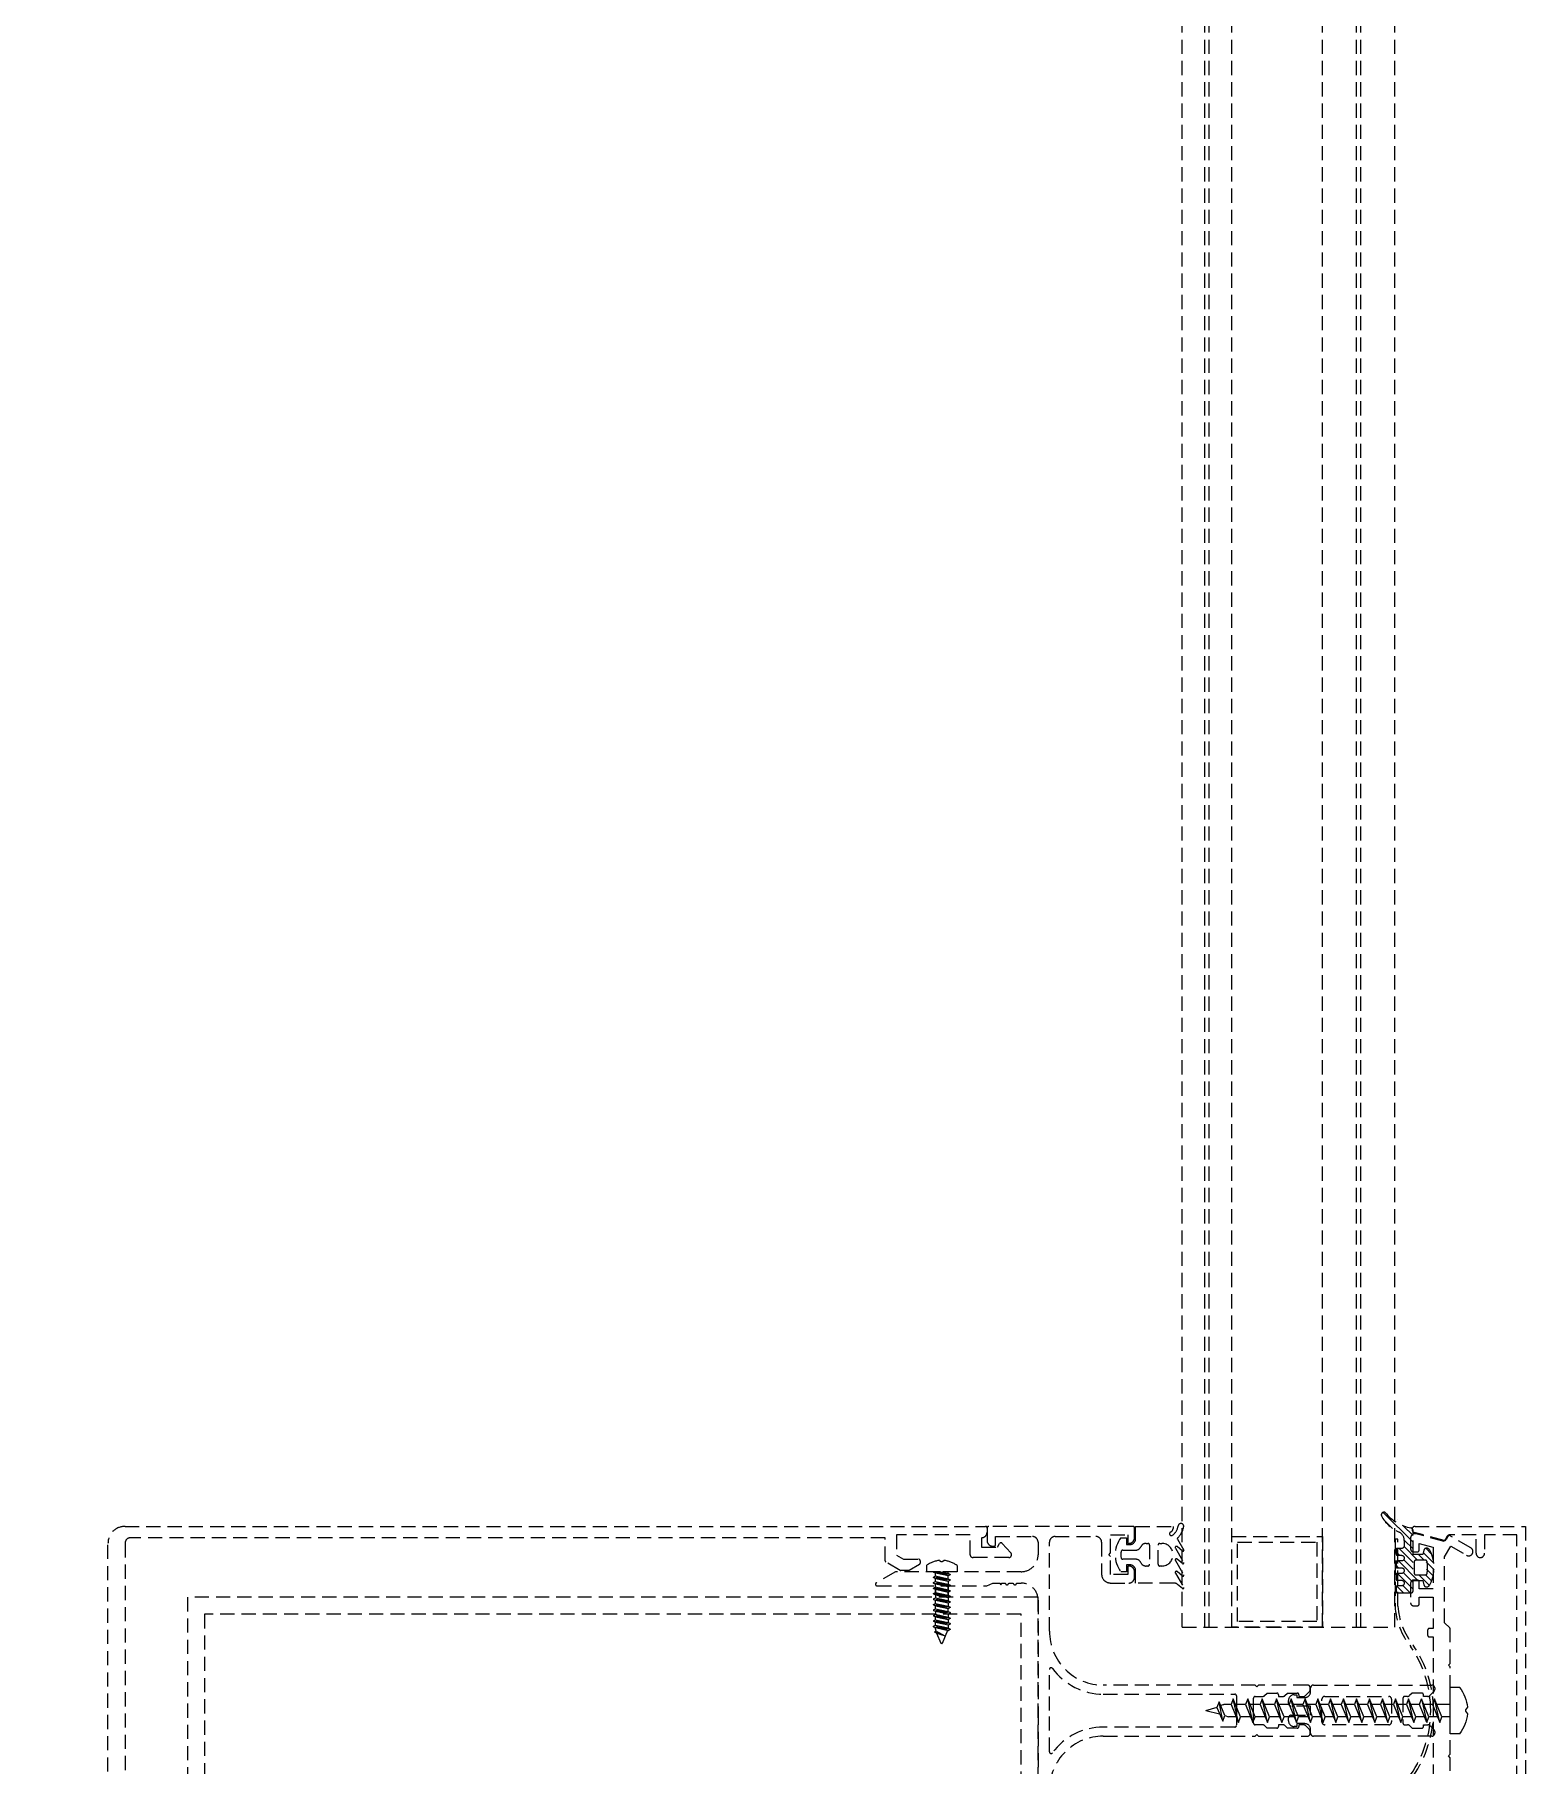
# Model space of a CAD drawing. Extents: x -1457 to 23780, y -2071 to 4205.
# Drawn here: x 16651.21 to 16677.5, y 1316.03 to 1346.56 of the extents above; entities that cross this region are included whole.
import ezdxf

# ---------------------------------------------------------------- set-up
doc = ezdxf.new("R2010")
doc.units = 0
doc.header["$MEASUREMENT"] = 0
doc.linetypes.add('HIDDEN', pattern=[0.375, 0.25, -0.125])
doc.layers.get('0').update_dxf_attribs({"color": 9, "lineweight": 9})
doc.layers.add('M-TEFRIS2-015', color=129, linetype='Continuous', lineweight=9)

# ---------------------------------------------------------------- blocks, each defined once
blk = doc.blocks.new('vid u')
at = {"lineweight": 5, "ltscale": 0.5}
for p, q in [((-18170.57, 6486.66), (-18169.57, 6487.03)), ((-18167.16, 6486.01), (-18170.57, 6486.66)), ((-18168.16, 6485.65), (-18170.57, 6486.66)), ((-18169.01, 6488.98), (-18169.59, 6487.02)), ((-18169.57, 6487.03), (-18167.16, 6486.01)), ((-18169.01, 6488.98), (-18168.46, 6486.56)), ((-18171.11, 6484.16), (-18170.11, 6484.53)), ((-18167.91, 6482.87), (-18171.11, 6484.16)), ((-18166.91, 6483.23), (-18171.11, 6484.16)), ((-18170.11, 6484.53), (-18170.11, 6485.84)), ((-18170.11, 6484.53), (-18166.91, 6483.23)), ((-18170.11, 6484.53), (-18166.91, 6483.23)), ((-18170.11, 6481.97), (-18170.11, 6483.76)), ((-18169.89, 6486.38), (-18170.1, 6485.93)), ((-18167.16, 6486.01), (-18168.16, 6485.65)), ((-18168.16, 6485.65), (-18167.93, 6484.98)), ((-18167.91, 6483.64), (-18167.91, 6484.91)), ((-18171.11, 6481.61), (-18170.11, 6481.97)), ((-18167.91, 6480.31), (-18171.11, 6481.61)), ((-18166.91, 6480.68), (-18171.11, 6481.61)), ((-18170.11, 6481.97), (-18166.91, 6480.68)), ((-18170.11, 6481.97), (-18166.91, 6480.68)), ((-18170.11, 6479.42), (-18170.11, 6481.2)), ((-18166.91, 6483.23), (-18167.91, 6482.87)), ((-18167.91, 6481.08), (-18167.91, 6482.87)), ((-18166.91, 6480.68), (-18167.91, 6480.31)), ((-18171.11, 6479.06), (-18170.11, 6479.42)), ((-18167.91, 6477.76), (-18171.11, 6479.06)), ((-18166.91, 6478.12), (-18171.11, 6479.06)), ((-18170.11, 6479.42), (-18166.91, 6478.12)), ((-18170.11, 6479.42), (-18166.91, 6478.12)), ((-18170.11, 6476.87), (-18170.11, 6478.65)), ((-18167.91, 6478.53), (-18167.91, 6480.31)), ((-18166.91, 6478.12), (-18167.91, 6477.76)), ((-18167.91, 6475.97), (-18167.91, 6477.76)), ((-18171.11, 6476.5), (-18170.11, 6476.87)), ((-18167.91, 6475.2), (-18171.11, 6476.5)), ((-18166.91, 6475.57), (-18171.11, 6476.5)), ((-18170.11, 6476.87), (-18166.91, 6475.57)), ((-18170.11, 6476.87), (-18166.91, 6475.57)), ((-18170.11, 6474.31), (-18170.11, 6476.1)), ((-18166.91, 6475.57), (-18167.91, 6475.2)), ((-18167.91, 6473.42), (-18167.91, 6475.2)), ((-18171.11, 6473.95), (-18170.11, 6474.31)), ((-18167.91, 6472.65), (-18171.11, 6473.95)), ((-18166.91, 6473.01), (-18171.11, 6473.95)), ((-18171.11, 6471.49), (-18170.11, 6471.86)), ((-18167.91, 6470.2), (-18171.11, 6471.49)), ((-18166.91, 6470.56), (-18171.11, 6471.49)), ((-18170.11, 6474.31), (-18166.91, 6473.01)), ((-18170.11, 6474.31), (-18166.91, 6473.01)), ((-18170.11, 6471.86), (-18170.11, 6473.54)), ((-18170.11, 6471.86), (-18166.91, 6470.56)), ((-18170.11, 6471.86), (-18166.91, 6470.56)), ((-18166.91, 6473.01), (-18167.91, 6472.65)), ((-18167.91, 6470.97), (-18167.91, 6472.65)), ((-18171.11, 6469.24), (-18170.11, 6469.6)), ((-18167.91, 6467.94), (-18171.11, 6469.24)), ((-18166.91, 6468.31), (-18171.11, 6469.24)), ((-18170.11, 6469.6), (-18170.11, 6471.14)), ((-18170.11, 6469.6), (-18166.91, 6468.31)), ((-18170.11, 6469.6), (-18166.91, 6468.31)), ((-18170.11, 6467.35), (-18170.11, 6468.89)), ((-18166.91, 6470.56), (-18167.91, 6470.2)), ((-18167.91, 6468.71), (-18167.91, 6470.2)), ((-18166.91, 6468.31), (-18167.91, 6467.94)), ((-18171.11, 6466.99), (-18170.11, 6467.35)), ((-18167.91, 6465.69), (-18171.11, 6466.99)), ((-18166.91, 6466.05), (-18171.11, 6466.99)), ((-18170.11, 6467.35), (-18166.91, 6466.05)), ((-18170.11, 6467.35), (-18166.91, 6466.05)), ((-18170.11, 6465.1), (-18170.11, 6466.63)), ((-18167.91, 6466.46), (-18167.91, 6467.94)), ((-18166.91, 6466.05), (-18167.91, 6465.69)), ((-18167.91, 6464.2), (-18167.91, 6465.69)), ((-18171.11, 6464.73), (-18170.11, 6465.1)), ((-18167.91, 6463.43), (-18171.11, 6464.73)), ((-18166.91, 6463.8), (-18171.11, 6464.73)), ((-18171.11, 6462.43), (-18170.11, 6462.8)), ((-18167.91, 6461.14), (-18171.11, 6462.43)), ((-18166.91, 6461.5), (-18171.11, 6462.43)), ((-18170.11, 6465.1), (-18166.91, 6463.8)), ((-18170.11, 6465.1), (-18166.91, 6463.8)), ((-18170.11, 6462.8), (-18170.11, 6464.38)), ((-18170.11, 6462.8), (-18166.91, 6461.5)), ((-18170.11, 6462.8), (-18166.91, 6461.5)), ((-18166.91, 6463.8), (-18167.91, 6463.43)), ((-18167.91, 6461.91), (-18167.91, 6463.43)), ((-18171.11, 6460.14), (-18170.11, 6460.5)), ((-18167.91, 6458.84), (-18171.11, 6460.14)), ((-18166.91, 6459.2), (-18171.11, 6460.14)), ((-18170.11, 6460.5), (-18170.11, 6462.03)), ((-18170.11, 6460.5), (-18166.91, 6459.2)), ((-18170.11, 6460.5), (-18166.91, 6459.2)), ((-18170.11, 6458.2), (-18170.11, 6459.73)), ((-18166.91, 6461.5), (-18167.91, 6461.14)), ((-18167.91, 6459.61), (-18167.91, 6461.14)), ((-18166.91, 6459.2), (-18167.91, 6458.84)), ((-18171.11, 6457.84), (-18170.11, 6458.2)), ((-18167.91, 6456.54), (-18171.11, 6457.84)), ((-18166.91, 6456.91), (-18171.11, 6457.84)), ((-18170.11, 6458.2), (-18166.91, 6456.91)), ((-18170.11, 6455.91), (-18170.11, 6457.44)), ((-18167.91, 6457.31), (-18167.91, 6458.84)), ((-18166.91, 6456.91), (-18167.91, 6456.54)), ((-18167.91, 6455.02), (-18167.91, 6456.54)), ((-18171.11, 6455.55), (-18170.11, 6455.91)), ((-18167.91, 6454.25), (-18171.11, 6455.55)), ((-18166.91, 6454.61), (-18171.11, 6455.55)), ((-18171.11, 6453.25), (-18170.11, 6453.61)), ((-18166.91, 6452.31), (-18171.11, 6453.25)), ((-18167.91, 6451.95), (-18171.11, 6453.25)), ((-18170.11, 6455.91), (-18166.91, 6454.61)), ((-18170.11, 6453.61), (-18170.11, 6455.14)), ((-18170.11, 6453.61), (-18166.91, 6452.31)), ((-18170.11, 6453.61), (-18166.91, 6452.31)), ((-18166.91, 6454.61), (-18167.91, 6454.25)), ((-18167.91, 6452.72), (-18167.91, 6454.25)), ((-18170.11, 6451.31), (-18171.11, 6450.94)), ((-18167.91, 6449.65), (-18171.11, 6450.94)), ((-18171.11, 6450.94), (-18166.91, 6450.01)), ((-18170.11, 6451.31), (-18170.11, 6452.84)), ((-18166.91, 6450.01), (-18170.11, 6451.31)), ((-18170.11, 6449.01), (-18170.11, 6450.54)), ((-18166.91, 6452.31), (-18167.91, 6451.95)), ((-18167.91, 6450.42), (-18167.91, 6451.95)), ((-18166.91, 6450.01), (-18167.91, 6449.65)), ((-18171.11, 6448.64), (-18170.11, 6449.01)), ((-18167.91, 6447.35), (-18171.11, 6448.64)), ((-18166.91, 6447.71), (-18171.11, 6448.64)), ((-18170.11, 6449.01), (-18166.91, 6447.71)), ((-18170.11, 6445.88), (-18170.11, 6448.24)), ((-18167.91, 6448.12), (-18167.91, 6449.65)), ((-18166.91, 6447.71), (-18167.91, 6447.35)), ((-18167.91, 6445.88), (-18167.91, 6447.35)), ((-18164.91, 6445.88), (-18173.11, 6445.88)), ((-18173.11, 6444.22), (-18173.11, 6445.88)), ((-18164.91, 6444.22), (-18164.91, 6445.88))]:
    blk.add_line(p, q, dxfattribs=at)
blk.add_lwpolyline([(-18169.59, 6442.85), (-18169.14, 6443.18), (-18168.89, 6443.18), (-18168.43, 6442.85)], dxfattribs=at)
for centre, radius, start, end in [((-18169.91, 6485.84), 0.2, 155.3251, 180), ((-18168.11, 6484.91), 0.2, 0, 19.1116), ((-18168.56, 6450.67), 7.89, 234.7573, 262.4905), ((-18169.46, 6450.67), 7.89, 277.5095, 305.2427)]:
    blk.add_arc(centre, radius, start, end, dxfattribs=at)

msp = doc.modelspace()

# ---------------------------------------------------------------- hatches: boundary and pattern name
at = {"layer": 'M-TEFRIS2-015', "linetype": 'HIDDEN', "lineweight": 0}
h = msp.add_hatch(dxfattribs=at)
h.set_pattern_fill('LINE', color=256, scale=0.666667, angle=585, style=0)
h.set_pattern_definition([(135, (16796.09187, 1262.91743), (-0.058925565, -0.058925565), [])])
edge = h.paths.add_edge_path()
edge.add_arc((16675.516, 1320.724), 0.625, -152.8, -112.6612)
edge.add_arc((16675.202, 1320.003), 0.162, 0.1027, 62.96, ccw=False)
edge.add_line((16675.363, 1320.003), (16675.363, 1319.923))
edge.add_line((16675.363, 1319.923), (16675.363, 1319.909))
edge.add_line((16675.363, 1319.909), (16675.363, 1319.902))
edge.add_line((16675.363, 1319.902), (16675.361, 1319.894))
edge.add_line((16675.361, 1319.894), (16675.358, 1319.887))
edge.add_line((16675.358, 1319.887), (16675.354, 1319.88))
edge.add_line((16675.354, 1319.88), (16675.349, 1319.874))
edge.add_line((16675.349, 1319.874), (16675.342, 1319.868))
edge.add_line((16675.342, 1319.868), (16675.335, 1319.864))
edge.add_line((16675.335, 1319.864), (16675.328, 1319.861))
edge.add_line((16675.328, 1319.861), (16675.313, 1319.859))
edge.add_line((16675.313, 1319.859), (16675.238, 1319.859))
edge.add_line((16675.238, 1319.859), (16675.235, 1319.859))
edge.add_line((16675.235, 1319.859), (16675.232, 1319.858))
edge.add_line((16675.232, 1319.858), (16675.229, 1319.857))
edge.add_line((16675.229, 1319.857), (16675.226, 1319.855))
edge.add_line((16675.226, 1319.855), (16675.224, 1319.853))
edge.add_line((16675.224, 1319.853), (16675.221, 1319.851))
edge.add_line((16675.221, 1319.851), (16675.22, 1319.848))
edge.add_line((16675.22, 1319.848), (16675.219, 1319.845))
edge.add_line((16675.219, 1319.845), (16675.218, 1319.839))
edge.add_line((16675.218, 1319.839), (16675.218, 1319.759))
edge.add_line((16675.218, 1319.759), (16675.218, 1319.756))
edge.add_line((16675.218, 1319.756), (16675.219, 1319.753))
edge.add_line((16675.219, 1319.753), (16675.22, 1319.75))
edge.add_line((16675.22, 1319.75), (16675.221, 1319.747))
edge.add_line((16675.221, 1319.747), (16675.224, 1319.745))
edge.add_line((16675.224, 1319.745), (16675.226, 1319.743))
edge.add_line((16675.226, 1319.743), (16675.229, 1319.741))
edge.add_line((16675.229, 1319.741), (16675.232, 1319.74))
edge.add_line((16675.232, 1319.74), (16675.238, 1319.739))
edge.add_line((16675.238, 1319.739), (16675.313, 1319.739))
edge.add_line((16675.313, 1319.739), (16675.321, 1319.738))
edge.add_line((16675.321, 1319.738), (16675.328, 1319.737))
edge.add_line((16675.328, 1319.737), (16675.335, 1319.734))
edge.add_line((16675.335, 1319.734), (16675.342, 1319.73))
edge.add_line((16675.342, 1319.73), (16675.349, 1319.724))
edge.add_line((16675.349, 1319.724), (16675.354, 1319.718))
edge.add_line((16675.354, 1319.718), (16675.358, 1319.711))
edge.add_line((16675.358, 1319.711), (16675.361, 1319.704))
edge.add_line((16675.361, 1319.704), (16675.363, 1319.689))
edge.add_line((16675.363, 1319.689), (16675.363, 1319.682))
edge.add_line((16675.363, 1319.682), (16675.361, 1319.674))
edge.add_line((16675.361, 1319.674), (16675.358, 1319.667))
edge.add_line((16675.358, 1319.667), (16675.354, 1319.66))
edge.add_line((16675.354, 1319.66), (16675.349, 1319.654))
edge.add_line((16675.349, 1319.654), (16675.342, 1319.648))
edge.add_line((16675.342, 1319.648), (16675.335, 1319.644))
edge.add_line((16675.335, 1319.644), (16675.328, 1319.641))
edge.add_line((16675.328, 1319.641), (16675.313, 1319.639))
edge.add_line((16675.313, 1319.639), (16675.238, 1319.639))
edge.add_line((16675.238, 1319.639), (16675.235, 1319.639))
edge.add_line((16675.235, 1319.639), (16675.232, 1319.638))
edge.add_line((16675.232, 1319.638), (16675.229, 1319.637))
edge.add_line((16675.229, 1319.637), (16675.226, 1319.635))
edge.add_line((16675.226, 1319.635), (16675.224, 1319.633))
edge.add_line((16675.224, 1319.633), (16675.221, 1319.631))
edge.add_line((16675.221, 1319.631), (16675.22, 1319.628))
edge.add_line((16675.22, 1319.628), (16675.219, 1319.625))
edge.add_line((16675.219, 1319.625), (16675.218, 1319.619))
edge.add_line((16675.218, 1319.619), (16675.218, 1319.539))
edge.add_line((16675.218, 1319.539), (16675.218, 1319.536))
edge.add_line((16675.218, 1319.536), (16675.219, 1319.533))
edge.add_line((16675.219, 1319.533), (16675.22, 1319.53))
edge.add_line((16675.22, 1319.53), (16675.221, 1319.527))
edge.add_line((16675.221, 1319.527), (16675.224, 1319.525))
edge.add_line((16675.224, 1319.525), (16675.226, 1319.523))
edge.add_line((16675.226, 1319.523), (16675.229, 1319.521))
edge.add_line((16675.229, 1319.521), (16675.232, 1319.52))
edge.add_line((16675.232, 1319.52), (16675.238, 1319.519))
edge.add_line((16675.238, 1319.519), (16675.313, 1319.519))
edge.add_line((16675.313, 1319.519), (16675.321, 1319.518))
edge.add_line((16675.321, 1319.518), (16675.328, 1319.517))
edge.add_line((16675.328, 1319.517), (16675.335, 1319.514))
edge.add_line((16675.335, 1319.514), (16675.342, 1319.51))
edge.add_line((16675.342, 1319.51), (16675.349, 1319.504))
edge.add_line((16675.349, 1319.504), (16675.354, 1319.498))
edge.add_line((16675.354, 1319.498), (16675.358, 1319.491))
edge.add_line((16675.358, 1319.491), (16675.361, 1319.484))
edge.add_line((16675.361, 1319.484), (16675.363, 1319.469))
edge.add_line((16675.363, 1319.469), (16675.363, 1319.462))
edge.add_line((16675.363, 1319.462), (16675.361, 1319.454))
edge.add_line((16675.361, 1319.454), (16675.358, 1319.447))
edge.add_line((16675.358, 1319.447), (16675.354, 1319.44))
edge.add_line((16675.354, 1319.44), (16675.349, 1319.434))
edge.add_line((16675.349, 1319.434), (16675.342, 1319.428))
edge.add_line((16675.342, 1319.428), (16675.335, 1319.424))
edge.add_line((16675.335, 1319.424), (16675.328, 1319.421))
edge.add_line((16675.328, 1319.421), (16675.313, 1319.419))
edge.add_line((16675.313, 1319.419), (16675.238, 1319.419))
edge.add_line((16675.238, 1319.419), (16675.235, 1319.419))
edge.add_line((16675.235, 1319.419), (16675.232, 1319.418))
edge.add_line((16675.232, 1319.418), (16675.229, 1319.417))
edge.add_line((16675.229, 1319.417), (16675.226, 1319.415))
edge.add_line((16675.226, 1319.415), (16675.224, 1319.413))
edge.add_line((16675.224, 1319.413), (16675.221, 1319.411))
edge.add_line((16675.221, 1319.411), (16675.22, 1319.408))
edge.add_line((16675.22, 1319.408), (16675.219, 1319.405))
edge.add_line((16675.219, 1319.405), (16675.218, 1319.399))
edge.add_line((16675.218, 1319.399), (16675.218, 1319.319))
edge.add_line((16675.218, 1319.319), (16675.218, 1319.316))
edge.add_line((16675.218, 1319.316), (16675.219, 1319.313))
edge.add_line((16675.219, 1319.313), (16675.22, 1319.31))
edge.add_line((16675.22, 1319.31), (16675.221, 1319.307))
edge.add_line((16675.221, 1319.307), (16675.224, 1319.305))
edge.add_line((16675.224, 1319.305), (16675.226, 1319.303))
edge.add_line((16675.226, 1319.303), (16675.229, 1319.301))
edge.add_line((16675.229, 1319.301), (16675.232, 1319.3))
edge.add_line((16675.232, 1319.3), (16675.238, 1319.299))
edge.add_line((16675.238, 1319.299), (16675.313, 1319.299))
edge.add_line((16675.313, 1319.299), (16675.321, 1319.298))
edge.add_line((16675.321, 1319.298), (16675.328, 1319.297))
edge.add_line((16675.328, 1319.297), (16675.335, 1319.294))
edge.add_line((16675.335, 1319.294), (16675.342, 1319.29))
edge.add_line((16675.342, 1319.29), (16675.349, 1319.284))
edge.add_line((16675.349, 1319.284), (16675.354, 1319.278))
edge.add_line((16675.354, 1319.278), (16675.358, 1319.271))
edge.add_line((16675.358, 1319.271), (16675.361, 1319.264))
edge.add_line((16675.361, 1319.264), (16675.363, 1319.249))
edge.add_line((16675.363, 1319.249), (16675.363, 1319.242))
edge.add_line((16675.363, 1319.242), (16675.361, 1319.234))
edge.add_line((16675.361, 1319.234), (16675.358, 1319.227))
edge.add_line((16675.358, 1319.227), (16675.354, 1319.22))
edge.add_line((16675.354, 1319.22), (16675.349, 1319.214))
edge.add_line((16675.349, 1319.214), (16675.342, 1319.208))
edge.add_line((16675.342, 1319.208), (16675.335, 1319.204))
edge.add_line((16675.335, 1319.204), (16675.328, 1319.201))
edge.add_line((16675.328, 1319.201), (16675.313, 1319.199))
edge.add_line((16675.313, 1319.199), (16675.238, 1319.199))
edge.add_line((16675.238, 1319.199), (16675.235, 1319.199))
edge.add_line((16675.235, 1319.199), (16675.232, 1319.198))
edge.add_line((16675.232, 1319.198), (16675.229, 1319.197))
edge.add_line((16675.229, 1319.197), (16675.226, 1319.195))
edge.add_line((16675.226, 1319.195), (16675.224, 1319.193))
edge.add_line((16675.224, 1319.193), (16675.221, 1319.191))
edge.add_line((16675.221, 1319.191), (16675.22, 1319.188))
edge.add_line((16675.22, 1319.188), (16675.219, 1319.185))
edge.add_line((16675.219, 1319.185), (16675.218, 1319.179))
edge.add_line((16675.218, 1319.179), (16675.218, 1319.099))
edge.add_line((16675.218, 1319.099), (16675.218, 1319.096))
edge.add_line((16675.218, 1319.096), (16675.218, 1319.093))
edge.add_line((16675.218, 1319.093), (16675.22, 1319.09))
edge.add_line((16675.22, 1319.09), (16675.221, 1319.087))
edge.add_line((16675.221, 1319.087), (16675.223, 1319.085))
edge.add_line((16675.223, 1319.085), (16675.226, 1319.083))
edge.add_line((16675.226, 1319.083), (16675.229, 1319.081))
edge.add_line((16675.229, 1319.081), (16675.232, 1319.08))
edge.add_line((16675.232, 1319.08), (16675.238, 1319.079))
edge.add_line((16675.238, 1319.079), (16675.489, 1319.079))
edge.add_arc((16675.489, 1319.109), 0.03, -90, 0)
edge.add_line((16675.519, 1319.109), (16675.519, 1319.293))
edge.add_line((16675.519, 1319.293), (16675.689, 1319.293))
edge.add_line((16675.689, 1319.293), (16675.709, 1319.218))
edge.add_arc((16675.757, 1319.231), 0.05, -165.4015, -57.9606)
edge.add_arc((16675.731, 1319.273), 0.1, -57.9606, -26.3878)
edge.add_arc((16675.227, 1319.523), 0.663, -26.3878, 26.3878)
edge.add_arc((16675.731, 1319.773), 0.1, 26.3878, 57.9606)
edge.add_arc((16675.757, 1319.815), 0.05, 57.9606, 165.4015)
edge.add_line((16675.709, 1319.828), (16675.689, 1319.753))
edge.add_line((16675.689, 1319.753), (16675.519, 1319.753))
edge.add_line((16675.519, 1319.753), (16675.519, 1320.173))
edge.add_arc((16675.469, 1320.173), 0.05, 0, 76.8402)
edge.add_arc((16675.625, 1320.971), 0.763, -141.3382, -100.8798, ccw=False)
edge.add_arc((16675.007, 1320.451), 0.0486, 63.0293, 195.4317)
edge = h.paths.add_edge_path(flags=16)
edge.add_arc((16675.717, 1319.623), 0.03, 10.824, 90)
edge.add_line((16675.717, 1319.653), (16675.549, 1319.653))
edge.add_arc((16675.549, 1319.623), 0.03, 90, 180)
edge.add_line((16675.519, 1319.623), (16675.519, 1319.423))
edge.add_arc((16675.549, 1319.423), 0.03, -180, -90)
edge.add_line((16675.549, 1319.393), (16675.717, 1319.393))
edge.add_arc((16675.717, 1319.423), 0.03, -90, -10.824)
edge.add_arc((16675.194, 1319.523), 0.562, -10.824, 10.824)

# ---------------------------------------------------------------- linework, layer by layer
for p, q in [((16671.447, 1318.469), (16671.447, 1487.301)), ((16671.847, 1318.469), (16671.847, 1487.301)), ((16671.923, 1318.469), (16671.923, 1487.301)), ((16672.323, 1318.469), (16672.323, 1487.301)), ((16673.923, 1318.469), (16673.923, 1487.301)), ((16674.523, 1318.469), (16674.523, 1487.301)), ((16674.599, 1318.469), (16674.599, 1487.301)), ((16675.199, 1318.469), (16675.199, 1487.301)), ((16666.935, 1319.559), (16666.935, 1319.45)), ((16667.476, 1319.45), (16666.935, 1319.45)), ((16667.059, 1319.443), (16667.059, 1319.45)), ((16667.059, 1319.443), (16667.352, 1319.395)), ((16667.093, 1319.423), (16667.059, 1319.443)), ((16667.059, 1319.355), (16667.093, 1319.375)), ((16667.059, 1319.347), (16667.059, 1319.355)), ((16667.352, 1319.306), (16667.059, 1319.355)), ((16667.093, 1319.327), (16667.059, 1319.347)), ((16667.059, 1319.347), (16667.352, 1319.298)), ((16667.352, 1319.403), (16667.065, 1319.45)), ((16667.093, 1319.375), (16667.093, 1319.423)), ((16667.317, 1319.375), (16667.093, 1319.423)), ((16667.093, 1319.375), (16667.317, 1319.326)), ((16667.093, 1319.278), (16667.093, 1319.327)), ((16667.317, 1319.278), (16667.093, 1319.327)), ((16667.191, 1319.45), (16667.317, 1319.423)), ((16667.317, 1319.423), (16667.317, 1319.45)), ((16667.317, 1319.423), (16667.352, 1319.403)), ((16667.317, 1319.423), (16667.352, 1319.403)), ((16667.352, 1319.395), (16667.317, 1319.375)), ((16667.317, 1319.326), (16667.317, 1319.375)), ((16667.317, 1319.326), (16667.352, 1319.306)), ((16667.317, 1319.326), (16667.352, 1319.306)), ((16667.352, 1319.298), (16667.317, 1319.278)), ((16667.352, 1319.403), (16667.352, 1319.395)), ((16667.352, 1319.306), (16667.352, 1319.298)), ((16667.476, 1319.559), (16667.476, 1319.45)), ((16667.059, 1319.258), (16667.093, 1319.278)), ((16667.059, 1319.25), (16667.059, 1319.258)), ((16667.352, 1319.21), (16667.059, 1319.258)), ((16667.093, 1319.23), (16667.059, 1319.25)), ((16667.059, 1319.25), (16667.352, 1319.202)), ((16667.059, 1319.162), (16667.093, 1319.182)), ((16667.059, 1319.154), (16667.059, 1319.162)), ((16667.352, 1319.113), (16667.059, 1319.162)), ((16667.093, 1319.134), (16667.059, 1319.154)), ((16667.059, 1319.154), (16667.352, 1319.105)), ((16667.059, 1319.065), (16667.093, 1319.085)), ((16667.059, 1319.057), (16667.059, 1319.065)), ((16667.352, 1319.017), (16667.059, 1319.065)), ((16667.093, 1319.037), (16667.059, 1319.057)), ((16667.059, 1319.057), (16667.352, 1319.009)), ((16667.059, 1318.969), (16667.093, 1318.989)), ((16667.093, 1319.278), (16667.317, 1319.23)), ((16667.317, 1319.182), (16667.093, 1319.23)), ((16667.093, 1319.182), (16667.093, 1319.23)), ((16667.093, 1319.182), (16667.317, 1319.133)), ((16667.093, 1319.177), (16667.093, 1318.989)), ((16667.317, 1319.085), (16667.093, 1319.134)), ((16667.093, 1319.085), (16667.093, 1319.134)), ((16667.093, 1319.085), (16667.317, 1319.037)), ((16667.317, 1318.989), (16667.093, 1319.037)), ((16667.093, 1318.989), (16667.317, 1318.941)), ((16667.317, 1319.278), (16667.317, 1319.23)), ((16667.317, 1319.23), (16667.352, 1319.21)), ((16667.317, 1319.23), (16667.352, 1319.21)), ((16667.317, 1319.037), (16667.317, 1319.225)), ((16667.352, 1319.202), (16667.317, 1319.182)), ((16667.317, 1319.182), (16667.317, 1319.133)), ((16667.317, 1319.182), (16667.317, 1319.133)), ((16667.317, 1319.133), (16667.352, 1319.113)), ((16667.317, 1319.133), (16667.352, 1319.113)), ((16667.352, 1319.105), (16667.317, 1319.085)), ((16667.317, 1319.085), (16667.317, 1319.037)), ((16667.317, 1319.085), (16667.317, 1319.037)), ((16667.317, 1319.037), (16667.352, 1319.017)), ((16667.317, 1319.037), (16667.352, 1319.017)), ((16667.352, 1319.009), (16667.317, 1318.989)), ((16667.317, 1318.989), (16667.317, 1318.941)), ((16667.317, 1318.989), (16667.317, 1318.941)), ((16667.352, 1319.21), (16667.352, 1319.202)), ((16667.352, 1319.113), (16667.352, 1319.105)), ((16667.352, 1319.017), (16667.352, 1319.009)), ((16667.059, 1318.969), (16667.059, 1318.961)), ((16667.352, 1318.921), (16667.059, 1318.969)), ((16667.093, 1318.941), (16667.059, 1318.961)), ((16667.059, 1318.961), (16667.352, 1318.913)), ((16667.059, 1318.872), (16667.093, 1318.892)), ((16667.352, 1318.824), (16667.059, 1318.872)), ((16667.059, 1318.864), (16667.059, 1318.872)), ((16667.059, 1318.864), (16667.352, 1318.816)), ((16667.093, 1318.844), (16667.059, 1318.864)), ((16667.059, 1318.776), (16667.093, 1318.796)), ((16667.059, 1318.776), (16667.059, 1318.768)), ((16667.352, 1318.728), (16667.059, 1318.776)), ((16667.093, 1318.748), (16667.059, 1318.768)), ((16667.059, 1318.768), (16667.352, 1318.72)), ((16667.059, 1318.679), (16667.093, 1318.699)), ((16667.352, 1318.631), (16667.059, 1318.679)), ((16667.059, 1318.679), (16667.059, 1318.671)), ((16667.093, 1318.892), (16667.093, 1318.941)), ((16667.317, 1318.893), (16667.093, 1318.941)), ((16667.093, 1318.892), (16667.317, 1318.844)), ((16667.317, 1318.796), (16667.093, 1318.844)), ((16667.093, 1318.796), (16667.093, 1318.844)), ((16667.093, 1318.796), (16667.317, 1318.748)), ((16667.093, 1318.748), (16667.093, 1318.699)), ((16667.317, 1318.7), (16667.093, 1318.748)), ((16667.093, 1318.699), (16667.317, 1318.651)), ((16667.317, 1318.941), (16667.352, 1318.921)), ((16667.317, 1318.941), (16667.352, 1318.921)), ((16667.352, 1318.913), (16667.317, 1318.893)), ((16667.317, 1318.893), (16667.317, 1318.844)), ((16667.317, 1318.844), (16667.352, 1318.824)), ((16667.317, 1318.844), (16667.352, 1318.824)), ((16667.352, 1318.816), (16667.317, 1318.796)), ((16667.317, 1318.748), (16667.317, 1318.796)), ((16667.317, 1318.748), (16667.352, 1318.728)), ((16667.317, 1318.748), (16667.352, 1318.728)), ((16667.352, 1318.72), (16667.317, 1318.7)), ((16667.317, 1318.7), (16667.317, 1318.651)), ((16667.352, 1318.921), (16667.352, 1318.913)), ((16667.352, 1318.824), (16667.352, 1318.816)), ((16667.352, 1318.728), (16667.352, 1318.72)), ((16667.059, 1318.671), (16667.352, 1318.623)), ((16667.093, 1318.651), (16667.059, 1318.671)), ((16667.059, 1318.583), (16667.093, 1318.603)), ((16667.352, 1318.535), (16667.059, 1318.583)), ((16667.059, 1318.583), (16667.059, 1318.575)), ((16667.059, 1318.575), (16667.352, 1318.527)), ((16667.093, 1318.555), (16667.059, 1318.575)), ((16667.059, 1318.487), (16667.093, 1318.507)), ((16667.352, 1318.438), (16667.059, 1318.487)), ((16667.059, 1318.479), (16667.059, 1318.487)), ((16667.059, 1318.479), (16667.352, 1318.43)), ((16667.093, 1318.459), (16667.059, 1318.479)), ((16667.086, 1318.39), (16667.107, 1318.402)), ((16667.159, 1318.374), (16667.086, 1318.39)), ((16667.086, 1318.382), (16667.086, 1318.39)), ((16667.121, 1318.362), (16667.086, 1318.382)), ((16667.086, 1318.382), (16667.185, 1318.361)), ((16667.317, 1318.603), (16667.093, 1318.651)), ((16667.093, 1318.603), (16667.093, 1318.651)), ((16667.093, 1318.603), (16667.317, 1318.555)), ((16667.317, 1318.507), (16667.093, 1318.555)), ((16667.093, 1318.507), (16667.093, 1318.555)), ((16667.317, 1318.41), (16667.093, 1318.459)), ((16667.093, 1318.441), (16667.093, 1318.459)), ((16667.107, 1318.402), (16667.093, 1318.441)), ((16667.107, 1318.402), (16667.273, 1318.314)), ((16667.185, 1318.361), (16667.159, 1318.374)), ((16667.307, 1318.412), (16667.215, 1318.182)), ((16667.317, 1318.41), (16667.307, 1318.412)), ((16667.317, 1318.651), (16667.352, 1318.631)), ((16667.317, 1318.651), (16667.352, 1318.631)), ((16667.352, 1318.623), (16667.317, 1318.603)), ((16667.317, 1318.603), (16667.317, 1318.555)), ((16667.317, 1318.555), (16667.352, 1318.535)), ((16667.317, 1318.555), (16667.352, 1318.535)), ((16667.352, 1318.527), (16667.317, 1318.507)), ((16667.317, 1318.507), (16667.317, 1318.458)), ((16667.317, 1318.458), (16667.352, 1318.438)), ((16667.352, 1318.43), (16667.317, 1318.41)), ((16667.352, 1318.631), (16667.352, 1318.623)), ((16667.352, 1318.535), (16667.352, 1318.527)), ((16667.352, 1318.438), (16667.352, 1318.43)), ((16671.447, 1318.469), (16675.199, 1318.469)), ((16667.273, 1318.314), (16667.121, 1318.362)), ((16667.195, 1318.182), (16667.121, 1318.362)), ((16667.205, 1318.175), (16667.195, 1318.182)), ((16667.215, 1318.182), (16667.205, 1318.175)), ((16673.321, 1317.13), (16673.321, 1317.18)), ((16673.421, 1317.28), (16673.471, 1317.28)), ((16673.471, 1317.28), (16673.471, 1317.23)), ((16673.471, 1317.23), (16673.611, 1317.23)), ((16673.711, 1317.33), (16673.711, 1317.4)), ((16673.761, 1317.45), (16675.851, 1317.45)), ((16673.911, 1316.8), (16673.911, 1317.2)), ((16673.961, 1317.25), (16675.091, 1317.25)), ((16675.141, 1317.2), (16675.141, 1316.8)), ((16675.341, 1317.22), (16675.341, 1316.78)), ((16675.42, 1317.25), (16675.371, 1317.25)), ((16675.501, 1317.31), (16675.455, 1317.265)), ((16675.671, 1317.31), (16675.501, 1317.31)), ((16675.701, 1317.25), (16675.701, 1317.28)), ((16675.78, 1317.25), (16675.701, 1317.25)), ((16675.886, 1317.336), (16675.815, 1317.265)), ((16675.901, 1317.4), (16675.901, 1317.371)), ((16673.321, 1316.82), (16673.321, 1316.87)), ((16673.711, 1317.08), (16673.371, 1317.08)), ((16673.371, 1316.92), (16673.711, 1316.92)), ((16673.711, 1316.92), (16673.711, 1317.08)), ((16673.471, 1316.72), (16673.421, 1316.72)), ((16673.611, 1316.77), (16673.471, 1316.77)), ((16673.471, 1316.77), (16673.471, 1316.72)), ((16673.711, 1316.6), (16673.711, 1316.67)), ((16675.851, 1316.55), (16673.761, 1316.55)), ((16675.091, 1316.75), (16673.961, 1316.75)), ((16675.371, 1316.75), (16675.42, 1316.75)), ((16675.455, 1316.736), (16675.501, 1316.69)), ((16675.501, 1316.69), (16675.671, 1316.69)), ((16675.701, 1316.72), (16675.701, 1316.75)), ((16675.701, 1316.75), (16675.78, 1316.75)), ((16675.721, 1316.75), (16675.701, 1316.73)), ((16675.815, 1316.736), (16675.886, 1316.665)), ((16675.901, 1316.63), (16675.901, 1316.6))]:
    msp.add_line(p, q, dxfattribs=at)
for points in [[(13074.5, 1209.101, -0.147553), (16652.5, 2266.705)], [(16671.487, 2158.026, 0.152192), (13054.425, 1065.279, 0.152192)], [(16652.5, 1314.05), (16652.5, 1319.95, -0.414214), (16652.8, 1320.25), (16667.977, 1320.25, -0.470043), (16668.005, 1320.22), (16668.005, 1320.15, -0.430327), (16667.907, 1320.05), (16667.907, 1319.88), (16668.187, 1319.88), (16668.225, 1319.945, -0.508142), (16668.273, 1319.95), (16668.424, 1319.784, -0.650971), (16668.387, 1319.7), (16667.757, 1319.7, -0.414214), (16667.707, 1319.75), (16667.707, 1320.1), (16666.407, 1320.1), (16666.407, 1319.741), (16666.531, 1319.67), (16666.797, 1319.67, -0.414214), (16666.827, 1319.64), (16666.827, 1319.603, -0.267949), (16666.812, 1319.577), (16666.634, 1319.474, -0.131652), (16666.619, 1319.47), (16666.485, 1319.47, -0.131652), (16666.47, 1319.474), (16666.222, 1319.617, -0.267949), (16666.207, 1319.643), (16666.207, 1320.05), (16652.9, 1320.05, 0.414214), (16652.8, 1319.95), (16652.8, 1314.05)], [(16669.105, 1315.6, -0.414214), (16670.055, 1316.55), (16672.735, 1316.55), (16672.765, 1316.58), (16672.795, 1316.55), (16673.655, 1316.55, 0.414214), (16673.705, 1316.6), (16673.705, 1316.629, 0.198912), (16673.691, 1316.665), (16673.62, 1316.735, 0.198912), (16673.584, 1316.75), (16673.505, 1316.75), (16673.505, 1316.72, -0.414214), (16673.475, 1316.69), (16673.305, 1316.69), (16673.26, 1316.735, 0.198912), (16673.224, 1316.75), (16673.145, 1316.75), (16673.145, 1316.72, -0.414214), (16673.115, 1316.69), (16672.945, 1316.69), (16672.9, 1316.735, 0.198912), (16672.864, 1316.75), (16672.735, 1316.75, -0.414214), (16672.705, 1316.78), (16672.705, 1317), (16672.705, 1317.22, -0.414214), (16672.735, 1317.25), (16672.864, 1317.25, 0.198912), (16672.9, 1317.265), (16672.945, 1317.31), (16673.115, 1317.31, -0.414214), (16673.145, 1317.28), (16673.145, 1317.25), (16673.224, 1317.25, 0.198912), (16673.26, 1317.265), (16673.305, 1317.31), (16673.475, 1317.31, -0.414214), (16673.505, 1317.28), (16673.505, 1317.25), (16673.584, 1317.25, 0.198912), (16673.62, 1317.265), (16673.691, 1317.335, 0.198912), (16673.705, 1317.371), (16673.705, 1317.4, 0.414214), (16673.655, 1317.45), (16672.795, 1317.45), (16672.765, 1317.42), (16672.735, 1317.45), (16670.055, 1317.45, -0.414214), (16669.105, 1318.4), (16669.105, 1319.97, -0.414214), (16669.205, 1320.07), (16669.925, 1320.07, -0.414214), (16670.025, 1319.97), (16670.025, 1319.41, 0.414214), (16670.185, 1319.25), (16670.505, 1319.25, 0.414214), (16670.605, 1319.35), (16670.605, 1319.45, 0.414214), (16670.505, 1319.55), (16670.485, 1319.55), (16670.485, 1319.4), (16670.185, 1319.4), (16670.185, 1319.72), (16670.155, 1319.75), (16670.185, 1319.78), (16670.185, 1320.1), (16670.485, 1320.1), (16670.485, 1319.95), (16670.505, 1319.95, 0.414214), (16670.605, 1320.05), (16670.605, 1320.22, 0.414214), (16670.575, 1320.25), (16669.105, 1320.25), (16668.035, 1320.25, 0.414214), (16668.005, 1320.22), (16668.005, 1320, 0.414214), (16668.105, 1319.9), (16668.125, 1319.9, 0.414214), (16668.155, 1319.93), (16668.155, 1320.07), (16668.805, 1320.07, -0.414214), (16668.905, 1319.97), (16668.905, 1319.75, -0.414214), (16668.605, 1319.45), (16667.235, 1319.45), (16667.205, 1319.42), (16667.175, 1319.45), (16666.388, 1319.45), (16666.052, 1319.256, 0.767327), (16666.067, 1319.2), (16668.003, 1319.2), (16668.105, 1319.25), (16668.229, 1319.25), (16668.247, 1319.22), (16668.264, 1319.25), (16668.327, 1319.25, 1), (16668.387, 1319.25), (16668.467, 1319.25, 1), (16668.527, 1319.25), (16668.605, 1319.25, -0.414214), (16668.905, 1318.95), (16668.905, 1317), (16668.905, 1315.05, -0.414214)], [(16675.202, 1313.75), (16675.252, 1313.75), (16675.252, 1314.548, -0.10228), (16675.52, 1315.844, 0.152313), (16675.88, 1317, 0.152313), (16675.52, 1318.156, -0.159108), (16675.252, 1318.845), (16675.252, 1320.022), (16675.202, 1320.022), (16675.202, 1318.844, 0.158967), (16675.48, 1318.126, -0.152054), (16675.83, 1317, -0.152944), (16675.476, 1315.869, 0.10266), (16675.202, 1314.548), (16675.202, 1313.75)], [(16676.176, 1315.562), (16676.176, 1316.17), (16676.146, 1316.2), (16676.176, 1316.23), (16676.176, 1317), (16676.176, 1317.77), (16676.146, 1317.8), (16676.176, 1317.83), (16676.176, 1318.438, 0.198912), (16676.167, 1318.459), (16676.076, 1318.55), (16676.076, 1319.713), (16676.184, 1319.901), (16676.463, 1319.74, 1), (16676.538, 1319.87), (16676.164, 1320.086, 0.414214), (16676.123, 1320.075), (16676.07, 1319.983), (16675.57, 1320.117, 0.493145), (16675.476, 1320.045), (16675.476, 1319.85, 0.414214), (16675.526, 1319.8), (16675.596, 1319.8, 0.414214), (16675.626, 1319.83), (16675.626, 1319.947), (16675.876, 1319.88), (16675.876, 1319.15), (16675.626, 1319.15), (16675.626, 1319.27, 0.414214), (16675.596, 1319.3), (16675.526, 1319.3, 0.414214), (16675.476, 1319.25), (16675.476, 1318.9, 0.414214), (16675.526, 1318.85), (16675.596, 1318.85, 0.414214), (16675.626, 1318.88), (16675.626, 1319), (16675.876, 1319), (16675.876, 1318.45), (16675.806, 1318.45, 0.414214), (16675.776, 1318.42), (16675.776, 1318.33, 0.414214), (16675.806, 1318.3), (16675.876, 1318.3), (16675.876, 1315.7)]]:
    msp.add_lwpolyline(points, format="xyb", dxfattribs=at)
for points in [[(16670.625, 1319.47, 0.414214), (16670.525, 1319.57), (16670.465, 1319.57), (16670.465, 1319.45), (16670.365, 1319.45, -0.333333), (16670.365, 1320.05), (16670.465, 1320.05), (16670.465, 1319.93), (16670.525, 1319.93, 0.414214), (16670.625, 1320.03), (16670.625, 1320.25), (16671.285, 1320.25), (16671.285, 1320.211, -0.307685), (16671.244, 1320.15, 1.128702), (16671.275, 1320.093, 0.201212), (16671.375, 1320.251, -0.978531), (16671.475, 1320.251, -0.1613), (16671.365, 1320.045, 0.307572), (16671.363, 1320.022), (16671.473, 1319.832, -0.8391), (16671.451, 1319.813), (16671.356, 1319.892, 0.8391), (16671.326, 1319.867), (16671.473, 1319.612, -0.8391), (16671.451, 1319.593), (16671.356, 1319.672, 0.8391), (16671.326, 1319.647), (16671.473, 1319.392, -0.8391), (16671.451, 1319.373), (16671.356, 1319.452, 0.8391), (16671.326, 1319.427), (16671.473, 1319.172, -0.8391), (16671.451, 1319.153), (16671.363, 1319.227, 0.176327), (16671.298, 1319.25), (16670.625, 1319.25)], [(16674.96, 1320.438, 0.176952), (16675.275, 1320.147, -0.281357), (16675.363, 1320.003), (16675.363, 1319.923), (16675.363, 1319.909), (16675.363, 1319.902), (16675.361, 1319.894), (16675.358, 1319.887), (16675.354, 1319.88), (16675.349, 1319.874), (16675.342, 1319.868), (16675.335, 1319.864), (16675.328, 1319.861), (16675.313, 1319.859), (16675.238, 1319.859), (16675.235, 1319.859), (16675.232, 1319.858), (16675.229, 1319.857), (16675.226, 1319.855), (16675.224, 1319.853), (16675.221, 1319.851), (16675.22, 1319.848), (16675.219, 1319.845), (16675.218, 1319.839), (16675.218, 1319.759), (16675.218, 1319.756), (16675.219, 1319.753), (16675.22, 1319.75), (16675.221, 1319.747), (16675.224, 1319.745), (16675.226, 1319.743), (16675.229, 1319.741), (16675.232, 1319.74), (16675.238, 1319.739), (16675.313, 1319.739), (16675.321, 1319.738), (16675.328, 1319.737), (16675.335, 1319.734), (16675.342, 1319.73), (16675.349, 1319.724), (16675.354, 1319.718), (16675.358, 1319.711), (16675.361, 1319.704), (16675.363, 1319.689), (16675.363, 1319.682), (16675.361, 1319.674), (16675.358, 1319.667), (16675.354, 1319.66), (16675.349, 1319.654), (16675.342, 1319.648), (16675.335, 1319.644), (16675.328, 1319.641), (16675.313, 1319.639), (16675.238, 1319.639), (16675.235, 1319.639), (16675.232, 1319.638), (16675.229, 1319.637), (16675.226, 1319.635), (16675.224, 1319.633), (16675.221, 1319.631), (16675.22, 1319.628), (16675.219, 1319.625), (16675.218, 1319.619), (16675.218, 1319.539), (16675.218, 1319.536), (16675.219, 1319.533), (16675.22, 1319.53), (16675.221, 1319.527), (16675.224, 1319.525), (16675.226, 1319.523), (16675.229, 1319.521), (16675.232, 1319.52), (16675.238, 1319.519), (16675.313, 1319.519), (16675.321, 1319.518), (16675.328, 1319.517), (16675.335, 1319.514), (16675.342, 1319.51), (16675.349, 1319.504), (16675.354, 1319.498), (16675.358, 1319.491), (16675.361, 1319.484), (16675.363, 1319.469), (16675.363, 1319.462), (16675.361, 1319.454), (16675.358, 1319.447), (16675.354, 1319.44), (16675.349, 1319.434), (16675.342, 1319.428), (16675.335, 1319.424), (16675.328, 1319.421), (16675.313, 1319.419), (16675.238, 1319.419), (16675.235, 1319.419), (16675.232, 1319.418), (16675.229, 1319.417), (16675.226, 1319.415), (16675.224, 1319.413), (16675.221, 1319.411), (16675.22, 1319.408), (16675.219, 1319.405), (16675.218, 1319.399), (16675.218, 1319.319), (16675.218, 1319.316), (16675.219, 1319.313), (16675.22, 1319.31), (16675.221, 1319.307), (16675.224, 1319.305), (16675.226, 1319.303), (16675.229, 1319.301), (16675.232, 1319.3), (16675.238, 1319.299), (16675.313, 1319.299), (16675.321, 1319.298), (16675.328, 1319.297), (16675.335, 1319.294), (16675.342, 1319.29), (16675.349, 1319.284), (16675.354, 1319.278), (16675.358, 1319.271), (16675.361, 1319.264), (16675.363, 1319.249), (16675.363, 1319.242), (16675.361, 1319.234), (16675.358, 1319.227), (16675.354, 1319.22), (16675.349, 1319.214), (16675.342, 1319.208), (16675.335, 1319.204), (16675.328, 1319.201), (16675.313, 1319.199), (16675.238, 1319.199), (16675.235, 1319.199), (16675.232, 1319.198), (16675.229, 1319.197), (16675.226, 1319.195), (16675.224, 1319.193), (16675.221, 1319.191), (16675.22, 1319.188), (16675.219, 1319.185), (16675.218, 1319.179), (16675.218, 1319.099), (16675.218, 1319.096), (16675.218, 1319.093), (16675.22, 1319.09), (16675.221, 1319.087), (16675.223, 1319.085), (16675.226, 1319.083), (16675.229, 1319.081), (16675.232, 1319.08), (16675.238, 1319.079), (16675.489, 1319.079, 0.414214), (16675.519, 1319.109), (16675.519, 1319.293), (16675.689, 1319.293), (16675.709, 1319.218, 0.506456), (16675.784, 1319.188, 0.13864), (16675.82, 1319.229, 0.234436), (16675.82, 1319.818, 0.13864), (16675.784, 1319.858, 0.506456), (16675.709, 1319.828), (16675.689, 1319.753), (16675.519, 1319.753), (16675.519, 1320.173, 0.348434), (16675.481, 1320.222, -0.17839), (16675.029, 1320.494, 0.651907)], [(16677.35, 1320.1), (16676.78, 1320.1), (16676.78, 1319.775, -1), (16676.63, 1319.775), (16676.63, 1320.1), (16676.15, 1320.1), (16676.101, 1320.015, -0.339454), (16676.067, 1320.001), (16675.541, 1320.142, -0.876976), (16675.555, 1320.25), (16677.5, 1320.25), (16677.5, 1313.75), (16675.555, 1313.75, -0.876976), (16675.541, 1313.858), (16676.067, 1313.999, -0.339454), (16676.101, 1313.985), (16676.15, 1313.9), (16676.63, 1313.9), (16676.63, 1314.225, -1), (16676.78, 1314.225), (16676.78, 1313.9), (16677.35, 1313.9)], [(16670.625, 1319.67), (16670.399, 1319.67, -0.375047), (16670.369, 1319.696, -0.067879), (16670.369, 1319.804, -0.375047), (16670.399, 1319.83), (16670.625, 1319.83, 0.298217), (16670.717, 1319.89, -0.298217), (16670.809, 1319.95), (16670.842, 1319.95, -0.414214), (16670.872, 1319.92), (16670.872, 1319.58, -0.414214), (16670.842, 1319.55), (16670.809, 1319.55, -0.298217), (16670.717, 1319.61, 0.298217)], [(16671.052, 1319.95), (16671.085, 1319.95, -1), (16671.085, 1319.55), (16671.052, 1319.55, -0.414214), (16671.022, 1319.58), (16671.022, 1319.92, -0.414214)], [(16675.766, 1319.629, 0.359904), (16675.737, 1319.653), (16675.569, 1319.653, 0.414214), (16675.539, 1319.623), (16675.539, 1319.423, 0.414214), (16675.569, 1319.393), (16675.737, 1319.393, 0.359904), (16675.766, 1319.417, 0.094739)], [(16675.766, 1319.629, 0.359904), (16675.737, 1319.653), (16675.569, 1319.653, 0.414214), (16675.539, 1319.623), (16675.539, 1319.423, 0.414214), (16675.569, 1319.393), (16675.737, 1319.393, 0.359904), (16675.766, 1319.417, 0.094739)], [(16672.405, 1316.74, -0.414214), (16672.375, 1316.71), (16670.055, 1316.71, 0.239182), (16669.159, 1316.255, -0.725247), (16669.105, 1316.273), (16669.105, 1317), (16669.105, 1317.727, -0.725247), (16669.159, 1317.745, 0.239182), (16670.055, 1317.29), (16672.375, 1317.29, -0.414214), (16672.405, 1317.26), (16672.405, 1317)]]:
    msp.add_lwpolyline(points, format="xyb", close=True, dxfattribs=at)
for points in [[(16673.923, 1318.469), (16672.323, 1318.469), (16672.323, 1320.069), (16673.923, 1320.069)], [(16673.823, 1318.569), (16672.423, 1318.569), (16672.423, 1319.969), (16673.823, 1319.969)], [(16653.905, 1319), (16653.905, 1315), (16668.905, 1315), (16668.905, 1319)], [(16654.205, 1318.7), (16654.205, 1315.3), (16668.605, 1315.3), (16668.605, 1318.7)]]:
    msp.add_lwpolyline(points, close=True, dxfattribs=at)
for points in [[(16667.167, 1319.65), (16667.197, 1319.628), (16667.213, 1319.628), (16667.243, 1319.65)], [(16667.093, 1318.507), (16667.317, 1318.458)]]:
    msp.add_lwpolyline(points, dxfattribs=at)
for centre, radius, start, end in [((16616.388, -4192.323), 6055, 89.4850852, 125.5486994), ((16667.235, 1319.134), 0.521, 97.5095, 125.2427), ((16667.175, 1319.134), 0.521, 54.7573, 82.4905), ((16673.421, 1317.18), 0.1, 90, 180), ((16673.611, 1317.33), 0.1, 270, 0), ((16673.761, 1317.4), 0.05, 90, 180), ((16673.961, 1317.2), 0.05, 90, 180), ((16675.091, 1317.2), 0.05, 0, 90), ((16675.371, 1317.22), 0.03, 90, 180), ((16675.42, 1317.3), 0.05, 270, 315), ((16675.671, 1317.28), 0.03, 0, 90), ((16675.78, 1317.3), 0.05, 270, 315), ((16675.851, 1317.4), 0.05, 0, 90), ((16675.851, 1317.371), 0.05, 315, 0), ((16673.371, 1317.13), 0.05, 180, 270), ((16673.371, 1316.87), 0.05, 90, 180), ((16673.421, 1316.82), 0.1, 180, 270), ((16673.611, 1316.67), 0.1, 0, 90), ((16673.761, 1316.6), 0.05, 180, 270), ((16673.961, 1316.8), 0.05, 180, 270), ((16675.091, 1316.8), 0.05, 270, 0), ((16675.371, 1316.78), 0.03, 180, 270), ((16675.42, 1316.7), 0.05, 45, 90), ((16675.671, 1316.72), 0.03, 270, 0), ((16675.78, 1316.7), 0.05, 45, 90), ((16675.851, 1316.6), 0.05, 270, 0), ((16675.851, 1316.63), 0.05, 0, 45)]:
    msp.add_arc(centre, radius, start, end, dxfattribs=at)

# ---------------------------------------------------------------- block references
at = {"layer": 'M-TEFRIS2-015', "linetype": 'HIDDEN', "lineweight": 0, "extrusion": (0, 0, -1), "xscale": 0.0999999999985448, "yscale": 0.0999999999985448, "zscale": -0.0999999999985448, "rotation": 270}
msp.add_blockref('vid u', (-17320.763, -499.901), dxfattribs=at)

doc.saveas('drawing.dxf')
